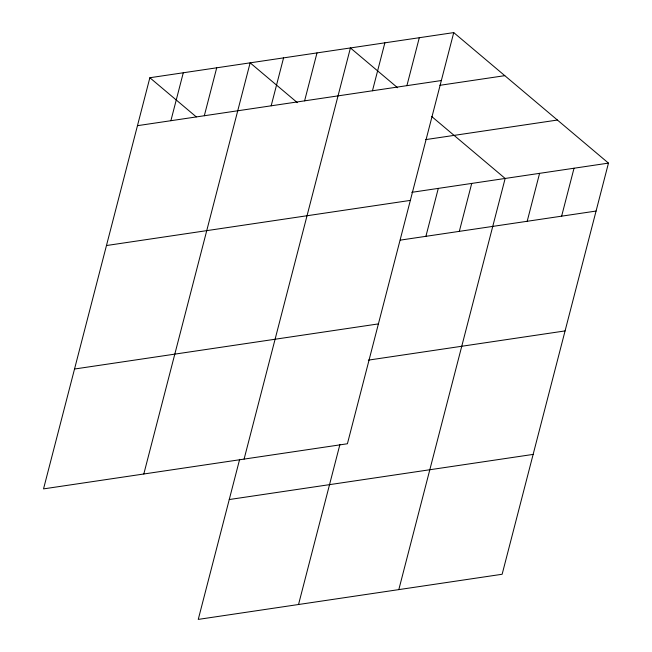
<?xml version="1.0" encoding="UTF-8"?>
<svg xmlns="http://www.w3.org/2000/svg" width="652" height="652" viewBox="0 0 652 652"><rect width="100%" height="100%" fill="white"/><g stroke="black" fill="none" stroke-linecap="round" stroke-linejoin="round"><path stroke-width="0.98" d="M149.862 77.735L43.529 488.886L347.41 443.759L453.743 32.6L149.862 77.735L196.276 116.887M170.889 120.71L183.285 72.771M204.32 115.738L216.717 67.8M143.807 473.996L250.14 62.836L297.336 102.641M271.175 105.811L283.571 57.873M304.598 100.848L316.994 52.91M239.651 459.35L198.257 619.4L502.138 574.265L608.471 163.114L453.743 32.6M244.092 459.098L350.426 47.946L397.614 87.751M372.463 90.767L384.867 42.828M406.905 85.656L419.301 37.718M298.534 604.51L339.928 444.46M425.903 236.326L438.299 188.387M459.326 231.362L471.722 183.424M398.82 589.612L505.153 178.452L431.657 116.463M527.191 221.281L539.587 173.342M561.633 216.162L574.029 168.224M137.466 125.673L441.347 80.538M439.864 85.314L504.803 75.665M425.577 139.626L557.411 120.041M411.754 192.332L608.471 163.114M106.463 245.535L410.344 200.4M400.336 240.123L596.075 211.052M74.524 369.024L378.413 323.897M368.356 360.132L565.072 330.914M229.251 499.538L533.14 454.403"/></g></svg>
